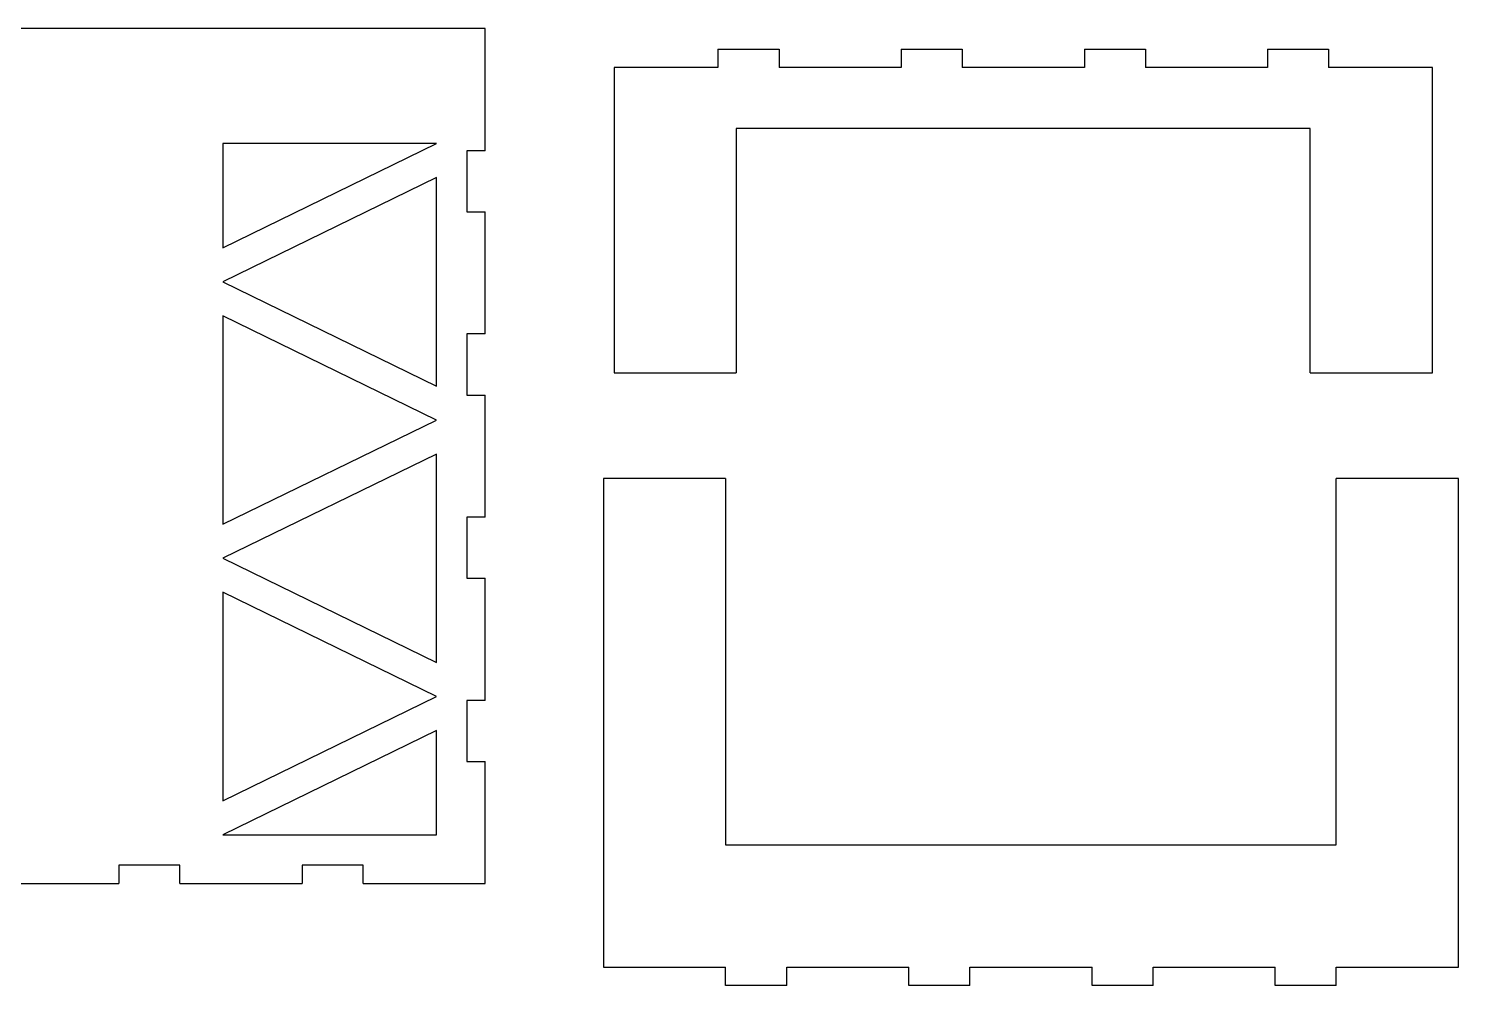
# Model space of a CAD drawing. Header units: millimetres. Extents: x 36 to 500, y 445 to 766.
# Drawn here: x 264.2 to 498.3, y 609.3 to 766 of the extents above; entities that cross this region are included whole.
import ezdxf

# ---------------------------------------------------------------- set-up
doc = ezdxf.new("R2010")
doc.units = ezdxf.units.MM

msp = doc.modelspace()

# ---------------------------------------------------------------- linework, layer by layer
at = {"color": 7, "linetype": 'Continuous', "lineweight": 25}
for p, q in [((338.98, 766), (198.98, 766)), ((338.98, 746), (338.98, 766)), ((377.09, 762.66), (377.09, 759.66)), ((377.09, 762.66), (387.09, 762.66)), ((387.09, 762.66), (387.09, 759.66)), ((407.09, 762.66), (407.09, 759.66)), ((407.09, 762.66), (417.09, 762.66)), ((417.09, 762.66), (417.09, 759.66)), ((437.09, 762.66), (437.09, 759.66)), ((437.09, 762.66), (447.09, 762.66)), ((447.09, 762.66), (447.09, 759.66)), ((467.09, 762.66), (467.09, 759.66)), ((467.09, 762.66), (477.09, 762.66)), ((477.09, 762.66), (477.09, 759.66)), ((360.09, 759.66), (360.09, 709.66)), ((377.09, 759.66), (360.09, 759.66)), ((407.09, 759.66), (387.09, 759.66)), ((437.09, 759.66), (417.09, 759.66)), ((467.09, 759.66), (447.09, 759.66)), ((494.09, 759.66), (477.09, 759.66)), ((494.09, 709.66), (494.09, 759.66)), ((474.09, 749.66), (380.09, 749.66)), ((380.09, 749.66), (380.09, 709.66)), ((474.09, 709.66), (474.09, 749.66)), ((330.98, 747.17), (295.98, 747.17)), ((295.98, 747.17), (295.98, 730.1)), ((295.98, 730.1), (330.98, 747.17)), ((338.98, 746), (335.98, 746)), ((335.98, 746), (335.98, 736)), ((330.98, 741.61), (295.98, 724.54)), ((330.98, 707.47), (330.98, 741.61)), ((335.98, 736), (338.98, 736)), ((338.98, 716), (338.98, 736)), ((295.98, 724.54), (330.98, 707.47)), ((330.98, 701.9), (295.98, 718.98)), ((295.98, 718.98), (295.98, 684.83)), ((338.98, 716), (335.98, 716)), ((335.98, 716), (335.98, 706)), ((360.09, 709.66), (380.09, 709.66)), ((474.09, 709.66), (494.09, 709.66)), ((335.98, 706), (338.98, 706)), ((338.98, 686), (338.98, 706)), ((295.98, 684.83), (330.98, 701.9)), ((330.98, 696.34), (295.98, 679.27)), ((330.98, 662.2), (330.98, 696.34)), ((358.34, 692.33), (358.34, 612.33)), ((378.34, 692.33), (358.34, 692.33)), ((378.34, 692.33), (378.34, 632.33)), ((478.34, 632.33), (478.34, 692.33)), ((498.34, 692.33), (478.34, 692.33)), ((498.34, 612.33), (498.34, 692.33)), ((338.98, 686), (335.98, 686)), ((335.98, 686), (335.98, 676)), ((295.98, 679.27), (330.98, 662.2)), ((335.98, 676), (338.98, 676)), ((338.98, 656), (338.98, 676)), ((330.98, 656.64), (295.98, 673.71)), ((295.98, 673.71), (295.98, 639.57)), ((295.98, 639.57), (330.98, 656.64)), ((338.98, 656), (335.98, 656)), ((335.98, 656), (335.98, 646)), ((330.98, 651.07), (295.98, 634)), ((330.98, 634), (330.98, 651.07)), ((335.98, 646), (338.98, 646)), ((338.98, 626), (338.98, 646)), ((295.98, 634), (330.98, 634)), ((378.34, 632.33), (478.34, 632.33)), ((288.98, 629), (278.98, 629)), ((278.98, 629), (278.98, 626)), ((288.98, 626), (288.98, 629)), ((318.98, 629), (308.98, 629)), ((308.98, 629), (308.98, 626)), ((318.98, 626), (318.98, 629)), ((258.98, 626), (278.98, 626)), ((288.98, 626), (308.98, 626)), ((318.98, 626), (338.98, 626)), ((358.34, 612.33), (378.34, 612.33)), ((378.34, 609.33), (378.34, 612.33)), ((388.34, 612.33), (408.34, 612.33)), ((388.34, 609.33), (388.34, 612.33)), ((408.34, 609.33), (408.34, 612.33)), ((418.34, 612.33), (438.34, 612.33)), ((418.34, 609.33), (418.34, 612.33)), ((438.34, 609.33), (438.34, 612.33)), ((448.34, 612.33), (468.34, 612.33)), ((448.34, 609.33), (448.34, 612.33)), ((468.34, 609.33), (468.34, 612.33)), ((478.34, 612.33), (498.34, 612.33)), ((478.34, 609.33), (478.34, 612.33)), ((388.34, 609.33), (378.34, 609.33)), ((418.34, 609.33), (408.34, 609.33)), ((448.34, 609.33), (438.34, 609.33)), ((478.34, 609.33), (468.34, 609.33))]:
    msp.add_line(p, q, dxfattribs=at)

doc.saveas('drawing.dxf')
